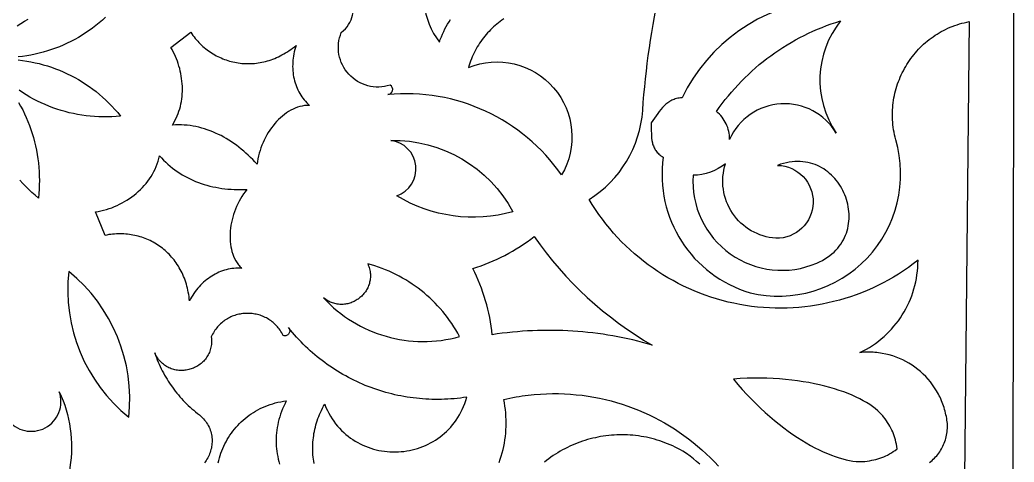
# Model space of a CAD drawing. Extents: x -555 to 555, y -555 to 555.
# Drawn here: x 6.6 to 175, y -68.3 to 6.6 of the extents above; entities that cross this region are included whole.
import ezdxf

# ---------------------------------------------------------------- set-up
doc = ezdxf.new("R2010")
doc.units = 0
doc.layers.add('LAYER_1', color=18, linetype='CONTINUOUS')
doc.layers.add('LAYER_2', color=140, linetype='CONTINUOUS')

msp = doc.modelspace()

# ---------------------------------------------------------------- linework, layer by layer
at = {"layer": 'LAYER_1'}
for points in [[(160.67, -68.4), (160.89, -68.22), (161.11, -68.04), (161.31, -67.85), (161.51, -67.65), (161.71, -67.45), (161.89, -67.24), (162.07, -67.02), (162.23, -66.8), (162.39, -66.57), (162.54, -66.34), (162.69, -66.1), (162.82, -65.85), (162.95, -65.61), (163.06, -65.35), (163.17, -65.1), (163.27, -64.83), (163.35, -64.57), (163.43, -64.3), (163.5, -64.03), (163.56, -63.76), (163.61, -63.48), (163.65, -63.2), (163.68, -62.92), (163.7, -62.64), (163.71, -62.35), (163.7, -62.07), (163.69, -61.78), (163.67, -61.49), (163.63, -61.2), (163.58, -60.91), (163.53, -60.62), (163.46, -60.34), (163.39, -60.02), (163.31, -59.71), (163.23, -59.4), (163.14, -59.1), (163.04, -58.8), (162.93, -58.5), (162.82, -58.21), (162.7, -57.92), (162.58, -57.63), (162.45, -57.35), (162.31, -57.07), (162.17, -56.79), (161.87, -56.26), (161.54, -55.74), (161.2, -55.23), (160.83, -54.75), (160.44, -54.28), (160.03, -53.84), (159.6, -53.41), (159.15, -53), (158.69, -52.61), (158.2, -52.25), (157.71, -51.91), (157.19, -51.58), (156.67, -51.29), (156.13, -51.01), (155.57, -50.76), (155.01, -50.54), (154.43, -50.34), (153.85, -50.17), (153.25, -50.02), (152.65, -49.9), (152.34, -49.85), (152.04, -49.81), (151.73, -49.77), (151.42, -49.74), (151.1, -49.72), (150.79, -49.71), (150.48, -49.7), (150.16, -49.7), (149.84, -49.71), (149.52, -49.73), (149.2, -49.75), (148.88, -49.78), (149.44, -49.5), (149.98, -49.2), (150.52, -48.89), (151.03, -48.56), (151.54, -48.21), (152.03, -47.84), (152.5, -47.46), (152.96, -47.06), (153.4, -46.65), (153.83, -46.22), (154.25, -45.78), (154.64, -45.32), (155.02, -44.86), (155.39, -44.37), (155.73, -43.88), (156.06, -43.38), (156.37, -42.86), (156.67, -42.34), (156.94, -41.8), (157.2, -41.26), (157.43, -40.7), (157.65, -40.14), (157.85, -39.57), (158.03, -38.99), (158.19, -38.4), (158.33, -37.81), (158.45, -37.21), (158.54, -36.6), (158.62, -35.99), (158.67, -35.38), (158.71, -34.75), (158.72, -34.13, -0.453995), (103, -23.83, 0.240725), (112.08, -8.75), (112.09, -8.73, -0.074077), (121.2, 32.6)], [(86.77, 24.21, 0.578149), (77.64, 2.78), (77.8, 3.25), (77.98, 3.71), (78.17, 4.16), (78.37, 4.6), (78.58, 5.03), (78.8, 5.45), (79.04, 5.85), (79.29, 6.25), (79.55, 6.63)], [(88.54, 6.73), (88.24, 6.53), (87.95, 6.31), (87.66, 6.1), (87.38, 5.87), (87.1, 5.64), (86.83, 5.39), (86.57, 5.15), (86.31, 4.89), (86.05, 4.63), (85.8, 4.36), (85.56, 4.09), (85.33, 3.81), (85.1, 3.52), (84.88, 3.23), (84.66, 2.93), (84.45, 2.62), (84.25, 2.31), (84.06, 1.99), (83.87, 1.67), (83.7, 1.34), (83.52, 1), (83.36, 0.66), (83.21, 0.32), (83.06, -0.04), (82.93, -0.39), (82.8, -0.76), (82.68, -1.12), (82.56, -1.5, -0.719328), (98.34, -19.69, 0.270929), (68.92, -6.07, 0.777705), (69.28, -4.49, -0.636132), (61.03, 4.46, 0.862472), (56.36, 13.23, -0.153049)], [(142.32, 9.93, 0.260478), (118.74, -6.62), (118.49, -6.64), (118.25, -6.67), (118.02, -6.71), (117.8, -6.76), (117.59, -6.82), (117.39, -6.89), (117.2, -6.96), (117.01, -7.05), (116.83, -7.14), (116.65, -7.24), (116.49, -7.35), (116.32, -7.46), (116.17, -7.58), (116.01, -7.71), (115.72, -7.99), (115.44, -8.29), (115.17, -8.6), (114.9, -8.94), (114.64, -9.3), (114.1, -10.05), (113.52, -10.85), (113.53, -11.79), (113.54, -12.23), (113.55, -12.66), (113.57, -13.08), (113.6, -13.48), (113.65, -13.86), (113.73, -14.23), (113.77, -14.41), (113.82, -14.58), (113.89, -14.76), (113.95, -14.92), (114.03, -15.09), (114.12, -15.25), (114.21, -15.41), (114.32, -15.57), (114.43, -15.72), (114.56, -15.87), (114.69, -16.01), (114.84, -16.15), (115, -16.29), (115.18, -16.43), (115.37, -16.56), (115.57, -16.69, 0.373134), (130.31, -39.66, 0.574165), (154.96, -13.72), (154.85, -13.3), (154.75, -12.88), (154.67, -12.46), (154.59, -12.03), (154.53, -11.61), (154.48, -11.19), (154.44, -10.77), (154.41, -10.35), (154.4, -9.93), (154.39, -9.52), (154.4, -9.1), (154.41, -8.68), (154.44, -8.27), (154.48, -7.86), (154.53, -7.45), (154.59, -7.04), (154.65, -6.64), (154.73, -6.23), (154.82, -5.83), (154.92, -5.44), (155.03, -5.04), (155.15, -4.65), (155.27, -4.27), (155.41, -3.88), (155.56, -3.5), (155.71, -3.13), (155.88, -2.76), (156.05, -2.39), (156.24, -2.03), (156.43, -1.67), (156.63, -1.32), (156.84, -0.97), (157.05, -0.63), (157.28, -0.29), (157.51, 0.04), (157.76, 0.36), (158.01, 0.68), (158.27, 0.99), (158.53, 1.3), (158.81, 1.6), (159.09, 1.89), (159.38, 2.17), (159.67, 2.45), (159.98, 2.72), (160.29, 2.98), (160.6, 3.24), (160.93, 3.49), (161.26, 3.72), (161.6, 3.96), (161.94, 4.18), (162.29, 4.39), (162.65, 4.59), (163.02, 4.79), (163.39, 4.97), (163.76, 5.15), (164.15, 5.32), (164.53, 5.47), (164.93, 5.62), (165.33, 5.76), (165.73, 5.88), (166.14, 6), (166.56, 6.1), (166.98, 6.2), (167.4, 6.28), (166.61, -71)], [(4.47, -61.07, 0.862472), (13.24, -56.4, -0.153049), (15.03, -69.21, 0.87466), (26.46, -71.93, -0.089383), (24.22, -86.81, 0.578149), (2.79, -77.68)]]:
    msp.add_lwpolyline(points, format="xyb", dxfattribs=at)
for points in [[(21.1, 7.03), (20.57, 6.54), (20.02, 6.07), (19.46, 5.62), (18.89, 5.18), (18.31, 4.76), (17.71, 4.36), (17.11, 3.97), (16.49, 3.61), (15.86, 3.26), (15.23, 2.92), (14.59, 2.61), (13.93, 2.31), (13.27, 2.03), (12.6, 1.78), (11.93, 1.53), (11.24, 1.31), (10.55, 1.11), (9.85, 0.93), (9.15, 0.76), (8.45, 0.62), (7.73, 0.5), (7.02, 0.39), (6.3, 0.31)], [(6.13, 5.57), (6.74, 5.96), (7.36, 6.33), (7.99, 6.69)], [(6.29, -0.21), (7.01, -0.3), (7.73, -0.4), (8.44, -0.53), (9.15, -0.68), (9.85, -0.84), (10.55, -1.03), (11.24, -1.23), (11.92, -1.46), (12.6, -1.7), (13.27, -1.96), (13.93, -2.25), (14.58, -2.54), (15.23, -2.86), (15.87, -3.2), (16.5, -3.55), (17.11, -3.92), (17.72, -4.31), (18.32, -4.72), (18.91, -5.14), (19.48, -5.58), (20.05, -6.04), (20.6, -6.52), (21.14, -7.01), (21.67, -7.51), (22.18, -8.04), (22.68, -8.58), (23.17, -9.13), (23.64, -9.71), (22.9, -9.77), (22.17, -9.82), (21.43, -9.84), (20.7, -9.85), (19.97, -9.83), (19.24, -9.79), (18.51, -9.73), (17.79, -9.65), (17.07, -9.55), (16.36, -9.43), (15.65, -9.29), (14.94, -9.14), (14.24, -8.96), (13.55, -8.76), (12.86, -8.54), (12.18, -8.3), (11.51, -8.05), (10.85, -7.78), (10.19, -7.48), (9.54, -7.17), (8.9, -6.84), (8.27, -6.5), (7.64, -6.13), (7.03, -5.75), (6.43, -5.35)], [(6.36, -7.4), (6.71, -8.02), (7.05, -8.66), (7.37, -9.31), (7.67, -9.97), (7.95, -10.63), (8.21, -11.31), (8.45, -11.99), (8.68, -12.67), (8.88, -13.37), (9.07, -14.07), (9.24, -14.78), (9.38, -15.49), (9.51, -16.21), (9.62, -16.94), (9.71, -17.66), (9.78, -18.4), (9.84, -19.13), (9.87, -19.87), (9.88, -20.61), (9.87, -21.36), (9.84, -22.1), (9.79, -22.85), (9.73, -23.6), (9.16, -23.14), (8.61, -22.66), (8.08, -22.17), (7.56, -21.66), (7.06, -21.14), (6.57, -20.6)], [(56.41, -68.54), (56.36, -68.19), (56.31, -67.83), (56.26, -67.47), (56.23, -67.11), (56.21, -66.75), (56.19, -66.38), (56.19, -66.02), (56.19, -65.66), (56.21, -65.29), (56.23, -64.93), (56.26, -64.57), (56.3, -64.2), (56.35, -63.84), (56.4, -63.47), (56.47, -63.11), (56.55, -62.75), (56.63, -62.39), (56.73, -62.03), (56.83, -61.67), (56.95, -61.31), (57.07, -60.96), (57.21, -60.61), (57.35, -60.25), (57.5, -59.91), (57.67, -59.56), (57.84, -59.21), (58.02, -58.87), (58.21, -58.53), (58.43, -59.06), (58.67, -59.56), (58.92, -60.05), (59.18, -60.52), (59.46, -60.97), (59.76, -61.4), (60.07, -61.82), (60.39, -62.22), (60.73, -62.6), (61.08, -62.96), (61.44, -63.31), (61.81, -63.64), (62.19, -63.95), (62.58, -64.24), (62.98, -64.52), (63.39, -64.78), (63.81, -65.02), (64.24, -65.24), (64.67, -65.45), (65.11, -65.64), (65.55, -65.81), (66.01, -65.97), (66.46, -66.11), (66.92, -66.23), (67.38, -66.33), (67.85, -66.42), (68.32, -66.49), (68.79, -66.54), (69.27, -66.57), (69.74, -66.59), (70.21, -66.59), (70.69, -66.58), (71.16, -66.55), (71.63, -66.5), (72.1, -66.43), (72.57, -66.35), (73.03, -66.25), (73.49, -66.13), (73.95, -66), (74.4, -65.85), (74.84, -65.68), (75.28, -65.5), (75.72, -65.3), (76.14, -65.08), (76.56, -64.85), (76.97, -64.6), (77.37, -64.33), (77.76, -64.05), (78.14, -63.75), (78.51, -63.44), (78.87, -63.11), (79.22, -62.76), (79.56, -62.39), (79.88, -62.01), (80.19, -61.62), (80.49, -61.2), (80.77, -60.77), (81.04, -60.33), (81.29, -59.87), (81.52, -59.39), (81.74, -58.9), (81.94, -58.39), (82.12, -57.86), (82.28, -57.32), (81.75, -57.4), (81.21, -57.47), (80.67, -57.53), (80.13, -57.58), (79.6, -57.63), (79.06, -57.66), (78.52, -57.69), (77.99, -57.71), (77.45, -57.71), (76.92, -57.71), (76.39, -57.7), (75.85, -57.68), (75.32, -57.65), (74.79, -57.62), (74.26, -57.57), (73.74, -57.52), (73.21, -57.46), (72.69, -57.39), (72.16, -57.31), (71.64, -57.22), (71.13, -57.12), (70.61, -57.02), (70.09, -56.9), (69.58, -56.78), (69.07, -56.65), (68.56, -56.51), (68.06, -56.37), (67.56, -56.21), (67.06, -56.05), (66.56, -55.88), (66.07, -55.7), (65.57, -55.51), (65.09, -55.32), (64.6, -55.11), (64.12, -54.9), (63.64, -54.68), (63.17, -54.46), (62.7, -54.22), (62.23, -53.98), (61.77, -53.73), (61.31, -53.47), (60.85, -53.21), (60.4, -52.94), (59.95, -52.66), (59.51, -52.37), (59.07, -52.07), (58.64, -51.77), (58.21, -51.46), (57.79, -51.14), (57.37, -50.82), (56.95, -50.48), (56.54, -50.15), (56.14, -49.8), (55.74, -49.45), (55.35, -49.08), (54.96, -48.72), (54.58, -48.34), (54.2, -47.96), (53.83, -47.57), (53.46, -47.17), (53.1, -46.77), (52.75, -46.36), (52.4, -45.95), (52.06, -45.52), (52.16, -45.65), (52.23, -45.78), (52.27, -45.91), (52.29, -46.04), (52.28, -46.18), (52.26, -46.31), (52.21, -46.43), (52.15, -46.54), (52.07, -46.65), (51.97, -46.74), (51.86, -46.82), (51.74, -46.87), (51.61, -46.91), (51.47, -46.93), (51.33, -46.92), (51.18, -46.88), (51.06, -46.64), (50.93, -46.41), (50.79, -46.19), (50.65, -45.98), (50.5, -45.77), (50.35, -45.58), (50.19, -45.39), (50.02, -45.21), (49.85, -45.03), (49.68, -44.86), (49.5, -44.7), (49.31, -44.55), (49.13, -44.41), (48.93, -44.27), (48.74, -44.15), (48.53, -44.02), (48.33, -43.91), (48.12, -43.81), (47.91, -43.71), (47.7, -43.62), (47.48, -43.53), (47.27, -43.46), (47.05, -43.39), (46.82, -43.33), (46.6, -43.28), (46.37, -43.24), (46.15, -43.2), (45.92, -43.17), (45.69, -43.15), (45.46, -43.13), (45.24, -43.13), (45.01, -43.13), (44.78, -43.13), (44.55, -43.15), (44.32, -43.17), (44.09, -43.21), (43.87, -43.24), (43.64, -43.29), (43.42, -43.34), (43.2, -43.4), (42.98, -43.47), (42.76, -43.55), (42.55, -43.63), (42.34, -43.72), (42.13, -43.82), (41.92, -43.93), (41.72, -44.04), (41.52, -44.17), (41.32, -44.29), (41.13, -44.43), (40.94, -44.57), (40.76, -44.73), (40.58, -44.88), (40.41, -45.05), (40.24, -45.22), (40.08, -45.4), (39.92, -45.59), (39.77, -45.79), (39.62, -45.99), (39.48, -46.2), (39.35, -46.42), (39.22, -46.65), (39.1, -46.88), (38.99, -47.12), (39.02, -47.39), (39.04, -47.65), (39.04, -47.9), (39.03, -48.15), (39.01, -48.4), (38.98, -48.64), (38.94, -48.87), (38.89, -49.1), (38.83, -49.32), (38.76, -49.54), (38.68, -49.75), (38.59, -49.95), (38.49, -50.15), (38.38, -50.34), (38.27, -50.52), (38.14, -50.7), (38.01, -50.87), (37.88, -51.04), (37.73, -51.2), (37.58, -51.35), (37.42, -51.49), (37.26, -51.63), (37.09, -51.76), (36.92, -51.88), (36.74, -52), (36.56, -52.11), (36.37, -52.21), (36.18, -52.3), (35.98, -52.39), (35.78, -52.47), (35.58, -52.54), (35.38, -52.6), (35.17, -52.65), (34.96, -52.7), (34.75, -52.74), (34.54, -52.77), (34.33, -52.79), (34.12, -52.8), (33.91, -52.8), (33.69, -52.8), (33.48, -52.78), (33.27, -52.76), (33.06, -52.73), (32.85, -52.69), (32.64, -52.64), (32.43, -52.58), (32.23, -52.51), (32.03, -52.43), (31.83, -52.35), (31.63, -52.25), (31.44, -52.14), (31.25, -52.03), (31.07, -51.9), (30.89, -51.76), (30.72, -51.62), (30.55, -51.46), (30.39, -51.29), (30.23, -51.12), (30.08, -50.93), (29.93, -50.73), (29.8, -50.52), (29.67, -50.3), (29.54, -50.07), (29.43, -49.83), (29.56, -50.22), (29.7, -50.61), (29.85, -50.99), (30.01, -51.37), (30.17, -51.75), (30.34, -52.13), (30.52, -52.5), (30.7, -52.86), (30.89, -53.23), (31.09, -53.59), (31.3, -53.94), (31.51, -54.29), (31.72, -54.64), (31.95, -54.98), (32.18, -55.32), (32.41, -55.65), (32.66, -55.98), (32.91, -56.31), (33.16, -56.63), (33.42, -56.94), (33.69, -57.25), (33.96, -57.56), (34.24, -57.86), (34.53, -58.15), (34.82, -58.44), (35.11, -58.73), (35.42, -59.01), (35.72, -59.28), (36.04, -59.55), (36.35, -59.81), (36.68, -60.07), (37.01, -60.32), (37.25, -60.53), (37.47, -60.75), (37.68, -60.97), (37.87, -61.2), (38.05, -61.43), (38.21, -61.67), (38.36, -61.91), (38.5, -62.15), (38.62, -62.39), (38.73, -62.64), (38.83, -62.89), (38.91, -63.14), (38.98, -63.4), (39.03, -63.65), (39.08, -63.91), (39.11, -64.16), (39.13, -64.42), (39.14, -64.67), (39.14, -64.93), (39.12, -65.18), (39.09, -65.44), (39.06, -65.69), (39.01, -65.94), (38.95, -66.18), (38.89, -66.43), (38.81, -66.67), (38.72, -66.91), (38.62, -67.14), (38.52, -67.37), (38.4, -67.6), (38.27, -67.82), (38.14, -68.03), (38, -68.24), (37.85, -68.45)], [(87.77, -68.38), (87.96, -67.84), (88.13, -67.31), (88.29, -66.76), (88.43, -66.21), (88.55, -65.66), (88.66, -65.1), (88.75, -64.54), (88.82, -63.98), (88.88, -63.42), (88.92, -62.85), (88.95, -62.28), (88.96, -61.71), (88.95, -61.14), (88.92, -60.57), (88.88, -60), (88.82, -59.42), (88.74, -58.85), (88.65, -58.28), (88.54, -57.71), (89.06, -57.59), (89.58, -57.48), (90.1, -57.38), (90.62, -57.29), (91.13, -57.2), (91.65, -57.12), (92.69, -56.98), (93.72, -56.87), (94.75, -56.79), (95.78, -56.74), (96.8, -56.72), (97.82, -56.72), (98.83, -56.75), (99.84, -56.81), (100.84, -56.9), (101.84, -57.01), (102.83, -57.15), (103.81, -57.32), (104.79, -57.51), (105.76, -57.72), (106.72, -57.96), (107.67, -58.23), (108.61, -58.52), (109.55, -58.83), (110.47, -59.17), (111.38, -59.54), (112.29, -59.92), (113.18, -60.33), (114.06, -60.76), (114.93, -61.21), (115.78, -61.69), (116.62, -62.18), (117.45, -62.7), (118.27, -63.24), (119.07, -63.8), (119.85, -64.38), (120.62, -64.98), (121.38, -65.6), (122.12, -66.24), (122.84, -66.9), (123.55, -67.58), (124.24, -68.27), (124.91, -68.99)], [(40.17, -68.44), (40.27, -68.03), (40.38, -67.62), (40.5, -67.21), (40.64, -66.81), (40.78, -66.41), (40.95, -66.02), (41.12, -65.63), (41.3, -65.25), (41.5, -64.87), (41.71, -64.5), (41.93, -64.14), (42.16, -63.78), (42.4, -63.43), (42.66, -63.09), (42.92, -62.75), (43.2, -62.42), (43.48, -62.11), (43.78, -61.8), (44.09, -61.5), (44.4, -61.2), (44.73, -60.92), (45.07, -60.65), (45.41, -60.39), (45.77, -60.14), (46.14, -59.9), (46.51, -59.67), (46.9, -59.46), (47.3, -59.25), (47.7, -59.06), (48.11, -58.88), (48.53, -58.72), (48.96, -58.56), (49.4, -58.43), (49.85, -58.3), (50.3, -58.19), (50.77, -58.09), (51.24, -58.01), (51.71, -57.95), (51.49, -58.39), (51.27, -58.83), (51.08, -59.28), (50.9, -59.73), (50.74, -60.18), (50.59, -60.63), (50.47, -61.08), (50.35, -61.54), (50.25, -61.99), (50.17, -62.44), (50.11, -62.9), (50.05, -63.35), (50.02, -63.8), (50, -64.26), (49.99, -64.71), (50, -65.15), (50.02, -65.6), (50.05, -66.05), (50.1, -66.49), (50.17, -66.93), (50.25, -67.36), (50.34, -67.8), (50.44, -68.23), (50.56, -68.65)], [(121.75, -68.67), (121.22, -68.2), (120.67, -67.74), (120.1, -67.3), (119.51, -66.87), (118.89, -66.46), (118.47, -66.22), (118.04, -65.99), (117.61, -65.78), (117.18, -65.58), (116.74, -65.38), (116.3, -65.2), (115.86, -65.03), (115.42, -64.87), (114.97, -64.72), (114.52, -64.58), (114.07, -64.45), (113.62, -64.33), (113.17, -64.22), (112.72, -64.12), (112.26, -64.03), (111.81, -63.96), (111.35, -63.89), (110.89, -63.83), (110.43, -63.78), (109.97, -63.75), (109.51, -63.72), (109.06, -63.71), (108.6, -63.7), (108.14, -63.7), (107.68, -63.72), (107.23, -63.74), (106.77, -63.77), (106.32, -63.82), (105.86, -63.87), (105.41, -63.94), (104.96, -64.01), (104.51, -64.09), (104.06, -64.19), (103.62, -64.29), (103.18, -64.4), (102.74, -64.52), (102.3, -64.65), (101.86, -64.79), (101.43, -64.95), (101, -65.11), (100.58, -65.28), (100.16, -65.45), (99.74, -65.64), (99.32, -65.84), (98.91, -66.05), (98.51, -66.27), (98.1, -66.49), (97.71, -66.73), (97.31, -66.97), (96.93, -67.22), (96.54, -67.49), (96.17, -67.76), (95.79, -68.04), (95.43, -68.33)]]:
    msp.add_lwpolyline(points, dxfattribs=at)
for points in [[(126.8, -13.66), (126.79, -13.31), (126.77, -12.97), (126.72, -12.64), (126.66, -12.31), (126.58, -11.98), (126.48, -11.66), (126.36, -11.34), (126.22, -11.03), (126.07, -10.73), (125.9, -10.44), (125.72, -10.16), (125.52, -9.89), (125.31, -9.63), (125.08, -9.39), (124.83, -9.16), (124.58, -8.95), (125.06, -8.26), (125.56, -7.59), (126.06, -6.93), (126.59, -6.28), (127.12, -5.65), (127.67, -5.02), (128.23, -4.41), (128.8, -3.81), (129.39, -3.23), (129.98, -2.65), (130.59, -2.09), (131.21, -1.54), (131.84, -1.01), (132.48, -0.49), (133.13, 0.02), (133.79, 0.51), (134.46, 0.99), (135.14, 1.46), (135.84, 1.91), (136.54, 2.35), (137.25, 2.77), (137.97, 3.18), (138.69, 3.57), (139.43, 3.95), (140.18, 4.31), (140.93, 4.66), (141.69, 4.99), (142.46, 5.3), (143.24, 5.6), (144.02, 5.89), (144.81, 6.15), (145.61, 6.41, 0.329739), (144.87, -12.59, 0.606751)], [(70.43, -23.23, 0.794747), (69.39, -13.84, -0.281952), (90.1, -25.92, -0.207503)], [(134.63, -30.41, -0.487168), (126.12, -17.78, -0.166667), (120.64, -19.75, 0.562024), (141.56, -34.62), (142.05, -34.4), (142.52, -34.16), (142.96, -33.9), (143.38, -33.63), (143.77, -33.35), (144.14, -33.05), (144.49, -32.74), (144.81, -32.42), (145.11, -32.09), (145.38, -31.75), (145.64, -31.4), (145.87, -31.04), (146.08, -30.67), (146.27, -30.29), (146.43, -29.91), (146.58, -29.52), (146.71, -29.13), (146.81, -28.73), (146.9, -28.32), (146.97, -27.92), (147.01, -27.51), (147.04, -27.1), (147.05, -26.69), (147.04, -26.28), (147.01, -25.87), (146.97, -25.46), (146.9, -25.06), (146.82, -24.65), (146.72, -24.25), (146.61, -23.86), (146.48, -23.47), (146.33, -23.08), (146.17, -22.7), (145.99, -22.33), (145.8, -21.97), (145.59, -21.61), (145.37, -21.26), (145.13, -20.93), (144.88, -20.6), (144.62, -20.29), (144.34, -19.99), (144.05, -19.7), (143.74, -19.42), (143.43, -19.16), (143.1, -18.91), (142.76, -18.68), (142.41, -18.47), (142.04, -18.27), (141.67, -18.09), (141.29, -17.93), (140.89, -17.79), (140.48, -17.67), (140.07, -17.57), (139.64, -17.5), (139.21, -17.44), (138.77, -17.41), (138.32, -17.4), (137.86, -17.41), (137.39, -17.46), (136.91, -17.52), (136.43, -17.62), (135.94, -17.74), (135.44, -17.89), (134.94, -18.06, -1)], [(83.3, -35.53), (84, -35.3), (84.7, -35.07), (85.39, -34.81), (86.08, -34.54), (86.76, -34.26), (87.43, -33.96), (88.09, -33.64), (88.75, -33.31), (89.4, -32.96), (90.04, -32.6), (90.67, -32.22), (91.3, -31.83), (91.91, -31.43), (92.52, -31.01), (93.12, -30.58), (93.7, -30.13, 0.11065), (113.71, -48.52), (112.89, -48.28), (112.06, -48.05), (111.23, -47.84), (110.4, -47.64), (109.56, -47.45), (108.72, -47.27), (107.88, -47.1), (107.04, -46.95), (106.2, -46.8), (105.36, -46.67), (104.51, -46.55), (103.66, -46.45), (102.81, -46.35), (101.96, -46.27), (101.11, -46.19), (100.26, -46.13), (99.4, -46.08), (98.55, -46.05), (97.69, -46.02), (96.84, -46.01), (95.99, -46.01), (95.13, -46.02), (94.27, -46.04), (93.42, -46.07), (92.56, -46.11), (91.71, -46.17), (90.86, -46.24), (90, -46.32), (89.15, -46.41), (88.3, -46.51), (87.45, -46.62), (86.6, -46.75), (86.52, -46.01), (86.42, -45.28), (86.3, -44.56), (86.17, -43.84), (86.02, -43.12), (85.85, -42.4), (85.67, -41.69), (85.47, -40.98), (85.25, -40.28), (85.02, -39.58), (84.77, -38.89), (84.51, -38.21), (84.23, -37.53), (83.93, -36.85), (83.62, -36.19)], [(14.86, -36.05, 0.255743), (25.03, -60.72, 0.255743)]]:
    msp.add_lwpolyline(points, format="xyb", close=True, dxfattribs=at)
for points in [[(46.75, -17.87), (46.39, -17.48), (46.03, -17.09), (45.65, -16.71), (45.27, -16.34), (44.88, -15.98), (44.49, -15.64), (44.09, -15.3), (43.68, -14.98), (43.26, -14.66), (42.84, -14.36), (42.41, -14.07), (41.98, -13.79), (41.54, -13.53), (41.1, -13.27), (40.65, -13.03), (40.2, -12.81), (39.74, -12.59), (39.27, -12.4), (38.81, -12.21), (38.33, -12.04), (37.86, -11.89), (37.38, -11.75), (36.9, -11.62), (36.41, -11.51), (35.92, -11.42), (35.43, -11.34), (34.93, -11.28), (34.43, -11.23), (33.93, -11.21), (33.43, -11.2), (32.93, -11.21), (32.42, -11.23), (32.65, -10.86), (32.85, -10.48), (33.05, -10.09), (33.22, -9.7), (33.38, -9.3), (33.52, -8.9), (33.65, -8.49), (33.76, -8.08), (33.85, -7.66), (33.93, -7.24), (34, -6.82), (34.05, -6.39), (34.08, -5.96), (34.1, -5.53), (34.11, -5.1), (34.1, -4.67), (34.07, -4.24), (34.03, -3.81), (33.98, -3.38), (33.92, -2.95), (33.84, -2.52), (33.75, -2.1), (33.65, -1.68), (33.53, -1.26), (33.4, -0.84), (33.26, -0.43), (33.1, -0.03), (32.94, 0.37), (32.76, 0.76), (32.57, 1.15), (32.37, 1.53), (32.16, 1.91), (35.51, 4.47), (35.7, 4.2), (35.89, 3.94), (36.08, 3.69), (36.28, 3.44), (36.49, 3.2), (36.7, 2.96), (36.91, 2.73), (37.13, 2.51), (37.36, 2.3), (37.59, 2.09), (37.82, 1.89), (38.06, 1.69), (38.3, 1.5), (38.55, 1.32), (38.8, 1.15), (39.06, 0.98), (39.32, 0.82), (39.58, 0.66), (39.85, 0.51), (40.11, 0.38), (40.39, 0.24), (40.66, 0.12), (40.94, 0), (41.22, -0.11), (41.51, -0.21), (41.8, -0.31), (42.08, -0.4), (42.38, -0.48), (42.67, -0.55), (42.97, -0.61), (43.26, -0.67), (43.56, -0.72), (43.87, -0.76), (44.17, -0.79), (44.47, -0.82), (44.78, -0.84), (45.09, -0.84), (45.4, -0.84), (45.71, -0.84), (46.02, -0.82), (46.33, -0.79), (46.64, -0.76), (46.95, -0.72), (47.26, -0.67), (47.57, -0.61), (47.89, -0.54), (48.2, -0.46), (48.51, -0.38), (48.82, -0.28), (49.13, -0.18), (49.44, -0.07), (49.75, 0.06), (50.06, 0.19), (50.37, 0.33), (50.68, 0.48), (50.98, 0.64), (51.29, 0.8), (51.59, 0.98), (51.89, 1.17), (52.19, 1.37), (52.49, 1.57), (52.78, 1.79), (53.07, 2.02), (53.36, 2.25), (53.25, 1.89), (53.15, 1.53), (53.06, 1.17), (52.98, 0.81), (52.92, 0.45), (52.87, 0.1), (52.83, -0.26), (52.8, -0.62), (52.79, -0.98), (52.78, -1.33), (52.79, -1.68), (52.81, -2.03), (52.85, -2.38), (52.89, -2.72), (52.95, -3.06), (53.02, -3.4), (53.1, -3.73), (53.19, -4.06), (53.3, -4.38), (53.41, -4.69), (53.54, -5), (53.67, -5.3), (53.82, -5.6), (53.98, -5.89), (54.15, -6.17), (54.33, -6.45), (54.52, -6.71), (54.73, -6.97), (54.94, -7.22), (55.16, -7.46), (55.4, -7.69), (55.64, -7.91), (55.44, -7.91), (55.23, -7.92), (55.02, -7.93), (54.82, -7.95), (54.42, -8.02), (54.02, -8.11), (53.62, -8.23), (53.23, -8.37), (52.85, -8.54), (52.47, -8.73), (52.1, -8.94), (51.74, -9.18), (51.39, -9.43), (51.05, -9.71), (50.71, -10), (50.39, -10.32), (50.07, -10.65), (49.77, -10.99), (49.47, -11.35), (49.19, -11.72), (48.92, -12.11), (48.66, -12.51), (48.42, -12.92), (48.19, -13.34), (47.97, -13.77), (47.77, -14.2), (47.59, -14.65), (47.42, -15.1), (47.26, -15.55), (47.13, -16.01), (47, -16.47), (46.9, -16.94), (46.82, -17.41)], [(45.01, -22.14), (44.72, -22.52), (44.45, -22.91), (44.19, -23.31), (43.95, -23.72), (43.72, -24.14), (43.5, -24.57), (43.3, -25.01), (43.12, -25.46), (42.95, -25.91), (42.79, -26.37), (42.66, -26.83), (42.53, -27.29), (42.43, -27.76), (42.34, -28.22), (42.27, -28.69), (42.22, -29.15), (42.19, -29.61), (42.18, -30.07), (42.18, -30.52), (42.21, -30.97), (42.25, -31.41), (42.31, -31.84), (42.4, -32.26), (42.51, -32.68), (42.63, -33.08), (42.78, -33.47), (42.95, -33.85), (43.14, -34.21), (43.36, -34.56), (43.6, -34.89), (43.72, -35.05), (43.86, -35.21), (44, -35.36), (44.14, -35.51), (43.81, -35.49), (43.48, -35.48), (43.16, -35.49), (42.83, -35.52), (42.5, -35.55), (42.18, -35.6), (41.86, -35.67), (41.54, -35.75), (41.22, -35.84), (40.9, -35.94), (40.59, -36.05), (40.28, -36.18), (39.98, -36.32), (39.68, -36.47), (39.38, -36.64), (39.09, -36.81), (38.8, -37), (38.52, -37.2), (38.24, -37.41), (37.97, -37.63), (37.71, -37.86), (37.45, -38.1), (37.2, -38.35), (36.96, -38.61), (36.72, -38.88), (36.49, -39.16), (36.27, -39.45), (36.06, -39.75), (35.86, -40.05), (35.67, -40.37), (35.48, -40.69), (35.31, -41.03), (35.27, -40.65), (35.23, -40.28), (35.17, -39.92), (35.11, -39.56), (35.04, -39.2), (34.96, -38.85), (34.87, -38.51), (34.78, -38.17), (34.67, -37.84), (34.56, -37.51), (34.44, -37.19), (34.32, -36.88), (34.19, -36.57), (34.05, -36.27), (33.9, -35.97), (33.75, -35.68), (33.58, -35.4), (33.42, -35.12), (33.24, -34.85), (33.06, -34.59), (32.88, -34.33), (32.69, -34.07), (32.49, -33.83), (32.29, -33.59), (32.08, -33.36), (31.86, -33.13), (31.64, -32.91), (31.42, -32.7), (31.19, -32.49), (30.95, -32.29), (30.71, -32.1), (30.47, -31.91), (30.22, -31.73), (29.96, -31.56), (29.71, -31.4), (29.44, -31.24), (29.18, -31.09), (28.91, -30.95), (28.64, -30.81), (28.36, -30.68), (28.08, -30.56), (27.79, -30.45), (27.51, -30.34), (27.22, -30.24), (26.93, -30.15), (26.63, -30.07), (26.33, -29.99), (26.03, -29.92), (25.73, -29.86), (25.42, -29.81), (25.12, -29.76), (24.81, -29.73), (24.5, -29.7), (24.19, -29.68), (23.87, -29.66), (23.56, -29.66), (23.24, -29.66), (22.92, -29.67), (22.61, -29.69), (22.29, -29.72), (21.97, -29.76), (21.65, -29.8), (21.33, -29.86), (21, -29.92), (19.37, -25.95), (19.84, -25.87), (20.3, -25.78), (20.77, -25.66), (21.23, -25.53), (21.68, -25.39), (22.14, -25.23), (22.58, -25.05), (23.03, -24.86), (23.46, -24.66), (23.89, -24.43), (24.31, -24.2), (24.72, -23.95), (25.13, -23.69), (25.52, -23.41), (25.91, -23.12), (26.28, -22.82), (26.64, -22.5), (26.99, -22.17), (27.33, -21.83), (27.65, -21.48), (27.96, -21.12), (28.26, -20.74), (28.54, -20.35), (28.8, -19.96), (29.05, -19.55), (29.27, -19.13), (29.48, -18.71), (29.68, -18.27), (29.85, -17.82), (30, -17.37), (30.13, -16.9), (30.24, -16.43), (30.58, -16.81), (30.93, -17.18), (31.29, -17.54), (31.66, -17.88), (32.04, -18.21), (32.43, -18.52), (32.83, -18.83), (33.24, -19.11), (33.66, -19.39), (34.09, -19.65), (34.52, -19.9), (34.97, -20.14), (35.42, -20.36), (35.88, -20.57), (36.34, -20.77), (36.82, -20.95), (37.29, -21.12), (37.78, -21.28), (38.27, -21.42), (38.77, -21.56), (39.27, -21.68), (39.77, -21.78), (40.28, -21.88), (40.79, -21.96), (41.31, -22.02), (41.83, -22.08), (42.36, -22.12), (42.88, -22.15), (43.41, -22.17), (43.94, -22.17), (44.47, -22.16)], [(65.5, -34.73), (65.59, -34.95), (65.67, -35.17), (65.75, -35.39), (65.81, -35.6), (65.86, -35.82), (65.9, -36.03), (65.93, -36.24), (65.95, -36.45), (65.96, -36.66), (65.96, -36.87), (65.95, -37.08), (65.94, -37.28), (65.91, -37.48), (65.87, -37.68), (65.83, -37.87), (65.78, -38.06), (65.72, -38.25), (65.66, -38.43), (65.58, -38.62), (65.5, -38.79), (65.41, -38.97), (65.32, -39.14), (65.22, -39.3), (65.11, -39.47), (64.99, -39.62), (64.87, -39.78), (64.75, -39.92), (64.61, -40.07), (64.48, -40.2), (64.33, -40.34), (64.19, -40.46), (64.04, -40.58), (63.88, -40.7), (63.72, -40.81), (63.55, -40.91), (63.39, -41.01), (63.21, -41.1), (63.04, -41.18), (62.86, -41.26), (62.68, -41.33), (62.49, -41.39), (62.31, -41.45), (62.12, -41.5), (61.93, -41.54), (61.73, -41.57), (61.54, -41.59), (61.34, -41.61), (61.15, -41.62), (60.95, -41.62), (60.75, -41.61), (60.55, -41.59), (60.35, -41.57), (60.15, -41.53), (59.95, -41.48), (59.75, -41.43), (59.55, -41.37), (59.35, -41.29), (59.15, -41.21), (58.96, -41.11), (58.76, -41.01), (58.57, -40.89), (58.38, -40.77), (58.19, -40.63), (58, -40.48), (58.56, -41.07), (59.13, -41.63), (59.72, -42.17), (60.33, -42.68), (60.95, -43.18), (61.59, -43.65), (62.24, -44.09), (62.9, -44.51), (63.58, -44.91), (64.26, -45.29), (64.96, -45.64), (65.67, -45.96), (66.39, -46.27), (67.12, -46.54), (67.86, -46.79), (68.61, -47.02), (69.36, -47.22), (70.12, -47.4), (70.88, -47.54), (71.65, -47.67), (72.43, -47.77), (73.21, -47.84), (73.99, -47.88), (74.78, -47.9), (75.56, -47.89), (76.35, -47.85), (77.14, -47.79), (77.93, -47.7), (78.72, -47.58), (79.5, -47.43), (80.29, -47.26), (81.07, -47.05), (80.75, -46.49), (80.43, -45.93), (80.09, -45.39), (79.73, -44.85), (79.37, -44.33), (78.99, -43.81), (78.6, -43.31), (78.2, -42.81), (77.78, -42.33), (77.35, -41.86), (76.92, -41.4), (76.47, -40.95), (76.01, -40.51), (75.53, -40.09), (75.05, -39.68), (74.56, -39.28), (74.06, -38.89), (73.55, -38.52), (73.03, -38.16), (72.49, -37.81), (71.96, -37.47), (71.41, -37.15), (70.85, -36.84), (70.29, -36.55), (69.71, -36.27), (69.13, -36.01), (68.54, -35.76), (67.95, -35.52), (67.34, -35.3), (66.73, -35.1), (66.12, -34.91)], [(127.45, -54.26), (128.2, -55.15), (128.96, -56.02), (129.73, -56.86), (130.5, -57.66), (131.28, -58.44), (132.06, -59.19), (132.84, -59.91), (133.63, -60.6), (134.41, -61.27), (135.19, -61.9), (135.97, -62.5), (136.75, -63.07), (137.52, -63.62), (138.28, -64.13), (139.04, -64.61), (139.79, -65.07), (140.53, -65.49), (141.26, -65.88), (141.97, -66.25), (142.68, -66.58), (143.37, -66.88), (144.04, -67.16), (144.7, -67.4), (145.34, -67.61), (145.96, -67.79), (146.56, -67.94), (147.14, -68.06), (147.7, -68.15), (148.24, -68.21), (148.5, -68.23), (148.75, -68.24), (148.99, -68.24), (149.23, -68.23), (149.47, -68.22), (149.69, -68.2), (150.1, -68.15), (150.49, -68.09), (150.87, -68.02), (151.23, -67.95), (151.59, -67.86), (151.93, -67.77), (152.27, -67.66), (152.6, -67.55), (152.93, -67.42), (153.25, -67.27), (153.57, -67.12), (153.89, -66.94), (154.21, -66.76), (154.53, -66.55), (154.86, -66.33), (155.19, -66.1), (155.13, -65.69), (155.07, -65.3), (154.99, -64.93), (154.9, -64.57), (154.8, -64.22), (154.69, -63.88), (154.57, -63.54), (154.43, -63.22), (154.29, -62.9), (154.13, -62.58), (153.96, -62.26), (153.77, -61.95), (153.57, -61.63), (153.36, -61.32), (153.13, -60.99), (152.88, -60.67), (152.74, -60.49), (152.59, -60.31), (152.43, -60.13), (152.26, -59.96), (152.08, -59.78), (151.89, -59.61), (151.47, -59.26), (151.02, -58.92), (150.54, -58.58), (150.01, -58.25), (149.45, -57.93), (148.86, -57.61), (148.23, -57.31), (147.56, -57.01), (146.87, -56.72), (146.14, -56.44), (145.38, -56.17), (144.6, -55.92), (143.78, -55.68), (142.93, -55.45), (142.06, -55.24), (141.16, -55.04), (140.24, -54.86), (139.29, -54.7), (138.32, -54.55), (137.32, -54.43), (136.3, -54.32), (135.26, -54.23), (134.2, -54.17), (133.12, -54.12), (132.02, -54.1), (130.9, -54.1), (129.77, -54.13), (128.62, -54.18)]]:
    msp.add_lwpolyline(points, close=True, dxfattribs=at)
at = {"layer": 'LAYER_2'}
msp.add_lwpolyline([(-72.26, 175.28), (72.68, 175.28), (175, 72.41), (174.8, -72.88), (72.23, -175.28), (-72.68, -175.28), (-123.73, -123.74), (-175, -72.41), (-174.8, 72.88)], close=True, dxfattribs=at)

doc.saveas('drawing.dxf')
